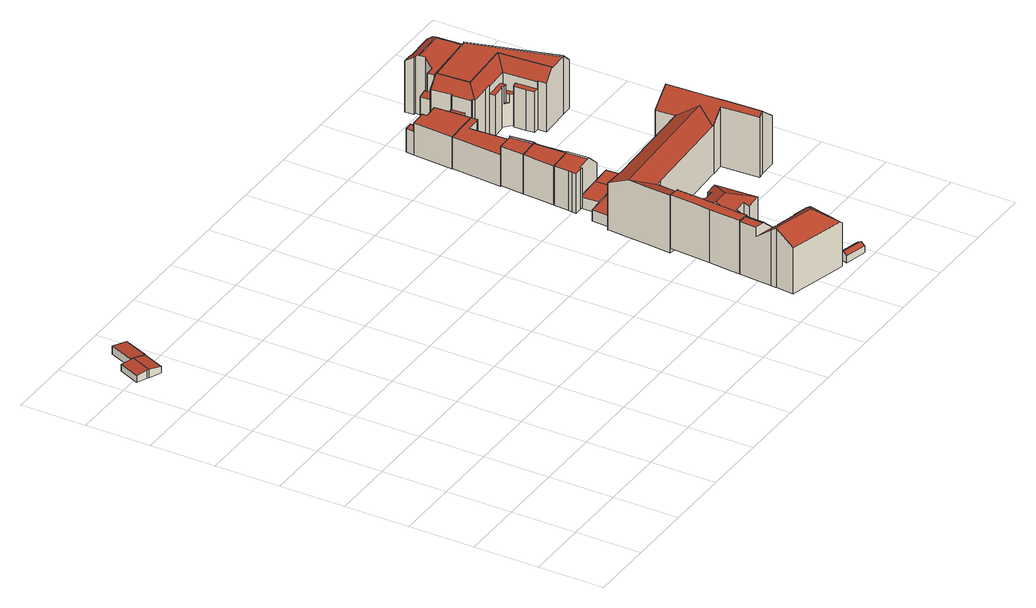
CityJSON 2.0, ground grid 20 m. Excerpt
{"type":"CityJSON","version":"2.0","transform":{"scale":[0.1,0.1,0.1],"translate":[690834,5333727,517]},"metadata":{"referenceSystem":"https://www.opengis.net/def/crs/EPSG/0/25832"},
"CityObjects":{
"building1":{"type":"Building","attributes":{"Gemeindeschluessel":"09162000","HoeheDach":"523.185","HoeheGrund":"520.530","Methode":"1000","NiedrigsteTraufeDesGebaeudes":"522.631","Geometrietyp2DReferenz":"3000","function":"31001_2000","roofType":"3100","measuredHeight":2.65},"geometry":[{"type":"MultiSurface","lod":"2","boundaries":[[[0,1,2,3]],[[4,5,6,7,2,1]],[[8,9,10,11,0,3,12,13,14]],[[6,13,12,7]],[[15,16,17,6,5]],[[13,6,17,14]],[[3,2,7,12]],[[11,4,1,0]],[[10,5,4,11]],[[9,15,5,10]],[[9,8,14,17,16,15]]],"semantics":{"surfaces":[{"type":"WallSurface"},{"type":"RoofSurface"},{"type":"GroundSurface"}],"values":[0,1,2,0,1,0,0,0,0,0,0]}}]},
"building2":{"type":"Building","attributes":{"Gemeindeschluessel":"09162000","HoeheDach":"523.330","HoeheGrund":"520.670","Methode":"1000","NiedrigsteTraufeDesGebaeudes":"522.679","Geometrietyp2DReferenz":"3000","function":"31001_2000","roofType":"1000","measuredHeight":2.66},"geometry":[{"type":"MultiSurface","lod":"2","boundaries":[[[18,19,20,21]],[[22,23,24,25]],[[6,24,23,20,19]],[[18,21,22,25,26]],[[21,20,23,22]],[[25,24,6,26]],[[26,6,19,18]]],"semantics":{"surfaces":[{"type":"WallSurface"},{"type":"RoofSurface"},{"type":"GroundSurface"}],"values":[0,0,1,2,0,0,0]}}]},
"building3":{"type":"Building","attributes":{"Gemeindeschluessel":"09162000","HoeheDach":"538.000","HoeheGrund":"519.250","Methode":"2000","NiedrigsteTraufeDesGebaeudes":"531.907","Geometrietyp2DReferenz":"3000","function":"31001_9998","roofType":"3200","measuredHeight":18.75,"storeysAboveGround":4},"geometry":[{"type":"MultiSurface","lod":"2","boundaries":[[[27,28,29,30]],[[31,32,33,34,35,36,37,29,28]],[[38,39,40,41]],[[42,43,44,45,46,47,48]],[[49,50,51,52]],[[41,40,50,49]],[[53,54,55,56]],[[57,58,59,60,61,62]],[[33,63,64,34]],[[65,66,39,38]],[[59,58,54,53]],[[67,68,69,70,71,44,43]],[[72,73,74,75,76,27,30,77,48,47,46,78,79,80,81,61,60,59,53,56,82,83,65,38,41,49,52]],[[61,81,80,84,69,68,62]],[[29,37,42,48,77,30]],[[71,85,45,44]],[[69,84,86,87,70]],[[88,89,66,65,83,82]],[[56,55,88,82]],[[85,87,86,79,78,46,45]],[[79,86,84,80]],[[36,35,34,64,51,50,40,39,66,89,88,55,54,58,57,62,68,67,43,42,37]],[[76,75,74,73,63,33,32,31,28,27]],[[73,72,52,51,64,63]],[[71,70,87,85]]],"semantics":{"surfaces":[{"type":"WallSurface"},{"type":"RoofSurface"},{"type":"GroundSurface"}],"values":[0,1,0,0,0,0,0,0,1,0,0,0,2,0,0,1,1,0,0,0,0,1,0,0,0]}}]},
"building4":{"type":"Building","attributes":{"Gemeindeschluessel":"09162000","HoeheDach":"536.822","HoeheGrund":"519.160","Methode":"2000","NiedrigsteTraufeDesGebaeudes":"533.007","Geometrietyp2DReferenz":"3000","function":"31001_9998","roofType":"3200","measuredHeight":17.66,"storeysAboveGround":4},"geometry":[{"type":"MultiSurface","lod":"2","boundaries":[[[90,91,92]],[[93,94,95,96]],[[97,98,99,100]],[[101,102,103,104]],[[93,96,105,106,107,80,108,79,46,109,110,111,112,113,114,115,116,117,118,119,120,97,100,121,101,104]],[[122,123,124,125,126,127,128,129,130,131,132,133,134,135,136,137]],[[135,134,133,132,113,112,111,110]],[[108,80,84,138,123,122,79]],[[100,99,139,121]],[[90,140,141]],[[142,143,144,145,95,94,103,146,147,148,125,149]],[[130,150,151,152,117,116,115,114,131]],[[113,132,131,114]],[[147,146,102,139,99,98,153,154,140,90,92,127,148]],[[137,136,135,110,109,46]],[[84,155,142,156,138]],[[90,141,152,151,150,157,91]],[[148,127,126,125]],[[79,122,137,46]],[[154,153,98,97,120,119]],[[149,156,142]],[[143,155,84,80,107,106,144]],[[119,118,117,152,141,140,154]],[[92,91,157,150,130,129,128,127]],[[104,103,94,93]],[[121,139,102,101]],[[155,143,142]],[[103,102,146]],[[138,156,149,125,124,123]],[[106,105,96,95,145,144]]],"semantics":{"surfaces":[{"type":"WallSurface"},{"type":"GroundSurface"},{"type":"RoofSurface"}],"values":[0,0,0,0,1,2,0,0,0,0,2,0,0,2,0,2,2,0,0,0,0,0,0,0,0,0,0,2,0,0]}}]},
"building5":{"type":"Building","attributes":{"Gemeindeschluessel":"09162000","HoeheDach":"522.138","HoeheGrund":"519.100","Methode":"1000","NiedrigsteTraufeDesGebaeudes":"521.308","Geometrietyp2DReferenz":"3000","function":"51009_1610","roofType":"3100","measuredHeight":3.04},"geometry":[{"type":"MultiSurface","lod":"2","boundaries":[[[158,159,160,161]],[[160,162,163,164,165,161]],[[159,158,166,167,168,169]],[[164,163,168,167]],[[166,158,161,165,164,167]],[[169,168,163,162]],[[159,169,162,160]]],"semantics":{"surfaces":[{"type":"WallSurface"},{"type":"GroundSurface"},{"type":"RoofSurface"}],"values":[0,0,0,0,1,2,2]}}]},
"building6":{"type":"Building","attributes":{"Gemeindeschluessel":"09162000","HoeheDach":"532.325","HoeheGrund":"519.330","Methode":"2000","NiedrigsteTraufeDesGebaeudes":"527.684","Geometrietyp2DReferenz":"3000","function":"31001_1000","roofType":"1000","measuredHeight":12.99,"storeysAboveGround":4},"geometry":[{"type":"MultiSurface","lod":"2","boundaries":[[[170,171,172,173]],[[171,174,175,176,177,172]],[[178,179,180,181,182,183,184,185,186,187,188,189,190]],[[182,191,192,183]],[[180,179,178,190,175,174,171,170,193]],[[175,190,189,176]],[[194,173,172,177,176,189,188,187,186]],[[181,195,191,182]],[[183,192,196,184]],[[184,196,197,185]],[[185,197,194,186]],[[180,193,195,181]],[[191,195,193,170,173,194,197,196,192]]],"semantics":{"surfaces":[{"type":"WallSurface"},{"type":"RoofSurface"},{"type":"GroundSurface"}],"values":[0,1,2,0,0,0,0,0,0,0,0,0,1]}}]},
"building7":{"type":"Building","attributes":{"Gemeindeschluessel":"09162000","HoeheDach":"532.007","HoeheGrund":"519.290","Methode":"2000","NiedrigsteTraufeDesGebaeudes":"528.374","Geometrietyp2DReferenz":"3000","function":"31001_1000","roofType":"1000","measuredHeight":12.72,"storeysAboveGround":4},"geometry":[{"type":"MultiSurface","lod":"2","boundaries":[[[186,187,198,189,199,200,201,173,194]],[[202,203,204,205,206,207,208]],[[209,173,201,210,204,203]],[[211,199,189,212,213,214]],[[173,209,203,202,215,194]],[[216,217,218,219,220,221]],[[222,223,224,225]],[[226,227,228,229,206,205]],[[210,201,200,199,211,214,230,231,224,223,232,217,216,221,233,227,226,205,204]],[[198,187,186,234,208,207,206,229,228,235,220,219,218,236,222,225,237,238,213,212,189]],[[236,232,223,222]],[[225,224,231,237]],[[220,235,228,227,233,221]],[[218,217,232,236]],[[194,215,202,208,234,186]],[[231,230,214,213,238,237]]],"semantics":{"surfaces":[{"type":"WallSurface"},{"type":"RoofSurface"},{"type":"GroundSurface"}],"values":[0,0,0,0,1,0,0,0,1,2,0,0,0,0,0,0]}}]},
"building8":{"type":"Building","attributes":{"Gemeindeschluessel":"09162000","HoeheDach":"522.550","HoeheGrund":"518.950","Methode":"2000","NiedrigsteTraufeDesGebaeudes":"522.350","Geometrietyp2DReferenz":"3000","function":"31001_1000","roofType":"1000","measuredHeight":3.6,"storeysAboveGround":1},"geometry":[{"type":"MultiSurface","lod":"2","boundaries":[[[239,240,241,242,243]],[[244,245,246,240,239,247,248]],[[245,244,249,250,251,252,253,254,246]],[[254,241,240,246]],[[255,256,257,243,242,253,252,251,250]],[[244,248,258,249]],[[253,242,241,254]],[[249,258,255,250]],[[248,247,257,256,255,258]],[[243,257,247,239]]],"semantics":{"surfaces":[{"type":"RoofSurface"},{"type":"WallSurface"},{"type":"GroundSurface"}],"values":[0,1,2,1,1,1,1,1,0,1]}}]},
"building9":{"type":"Building","attributes":{"Gemeindeschluessel":"09162000","HoeheDach":"532.318","HoeheGrund":"519.340","Methode":"2000","NiedrigsteTraufeDesGebaeudes":"527.647","Geometrietyp2DReferenz":"3000","function":"31001_1000","roofType":"1000","measuredHeight":12.98,"storeysAboveGround":4},"geometry":[{"type":"MultiSurface","lod":"2","boundaries":[[[259,260,261,206]],[[262,263,260,259]],[[208,202,264,265]],[[266,208,265,267,268,262,259,206]],[[269,270,264,202]],[[271,261,260,263,272,273]],[[269,271,273,270]],[[208,266,206,261,271,269,202]],[[268,272,263,262]],[[264,270,273,272,268,267,265]]],"semantics":{"surfaces":[{"type":"WallSurface"},{"type":"GroundSurface"},{"type":"RoofSurface"}],"values":[0,0,0,1,2,2,0,0,0,0]}}]},
"building10":{"type":"Building","attributes":{"Gemeindeschluessel":"09162000","HoeheDach":"522.251","HoeheGrund":"518.770","Methode":"1000","NiedrigsteTraufeDesGebaeudes":"522.251","Geometrietyp2DReferenz":"3000","function":"31001_2000","roofType":"1000","measuredHeight":3.48},"geometry":[{"type":"MultiSurface","lod":"2","boundaries":[[[274,275,276,277]],[[278,279,275,274,280,281]],[[282,283,284,285]],[[286,287,283,282]],[[288,289,290,284,283,287,291,276,275,279,278]],[[277,276,291,292]],[[293,294,289,288,278,281]],[[295,290,289,294]],[[285,284,290,295]],[[294,293,281,280,274,277,292,286,282,285,295]],[[292,291,287,286]]],"semantics":{"surfaces":[{"type":"WallSurface"},{"type":"RoofSurface"},{"type":"GroundSurface"}],"values":[0,0,0,0,1,0,0,0,0,2,0]}}]},
"building11":{"type":"Building","attributes":{"Gemeindeschluessel":"09162000","HoeheDach":"529.010","HoeheGrund":"519.118","Methode":"1000","NiedrigsteTraufeDesGebaeudes":"526.029","Geometrietyp2DReferenz":"3000","function":"31001_1000","roofType":"1000","measuredHeight":9.89,"storeysAboveGround":3},"geometry":[{"type":"MultiSurface","lod":"2","boundaries":[[[296,297,298,299,300,301]],[[302,303,304,305]],[[306,298,297,307]],[[308,309,310,311]],[[302,312,313,303]],[[308,305,304,309]],[[314,315,306,307,316,317,312,302,305,308,311]],[[300,318,301]],[[316,307,297,296,319]],[[317,320,313,312]],[[315,314,321,318,300,299]],[[310,309,304,303,313,320,319,296,301,318,321]],[[315,299,298,306]],[[314,311,310,321]],[[316,319,320,317]]],"semantics":{"surfaces":[{"type":"RoofSurface"},{"type":"WallSurface"},{"type":"GroundSurface"}],"values":[0,1,1,1,1,1,2,1,1,1,1,0,1,1,1]}}]},
"building12":{"type":"Building","attributes":{"Gemeindeschluessel":"09162000","HoeheDach":"537.980","HoeheGrund":"517.780","Methode":"2000","NiedrigsteTraufeDesGebaeudes":"532.676","Geometrietyp2DReferenz":"3000","function":"31001_9998","roofType":"3100","measuredHeight":20.2,"storeysAboveGround":5},"geometry":[{"type":"MultiSurface","lod":"2","boundaries":[[[322,323,324,325,326,327,328,329,330,331,332,333]],[[330,329,334,335,336,331]],[[337,338,339,340]],[[341,342,325,324,343,344,345,346,347,348,349,350,351,352,353,354,355,356,357]],[[354,353,352,351,350,349,358,359,360,361,362,363,364,365,366,355]],[[367,366,365,368]],[[369,370,371,348,347,346,345,372]],[[329,328,327,326,373,374,375,334]],[[376,359,358,377]],[[378,379,380,373,326,325,342,341,357,381]],[[382,383,384,385]],[[383,152,340,333,386,384]],[[387,337,340,152]],[[388,355,366,367]],[[381,357,356,389]],[[377,390,371,370,369,372,391,392,393,338,337,387,382,385,394,395,396,336,335,334,375,374,373,380,379,378,381,389,388,367,368,397,398,399,400,401,376]],[[387,152,383,382]],[[338,393,392,391,344,343,402,339]],[[372,345,344,391]],[[340,339,402,343,324,323,322,333]],[[364,363,362,361,360,359,376,401,400,399,398,397,368,365]],[[371,390,377,358,349,348]],[[356,355,388,389]],[[384,386,333,332,331,336,396,395,394,385]]],"semantics":{"surfaces":[{"type":"RoofSurface"},{"type":"WallSurface"},{"type":"GroundSurface"}],"values":[0,1,1,0,0,1,1,1,1,1,1,0,1,1,1,2,1,1,1,0,1,1,1,1]}}]},
"building13":{"type":"Building","attributes":{"Gemeindeschluessel":"09162000","HoeheDach":"529.020","HoeheGrund":"518.899","Methode":"2000","NiedrigsteTraufeDesGebaeudes":"526.340","Geometrietyp2DReferenz":"3000","function":"31001_1000","roofType":"1000","measuredHeight":10.12,"storeysAboveGround":3},"geometry":[{"type":"MultiSurface","lod":"2","boundaries":[[[403,404,405,406,407]],[[408,409,410,411]],[[405,404,412,413]],[[407,406,414,415]],[[416,417,418,413,412,419]],[[416,419,403,407,415,408,411,420,421,422,423,424,425]],[[423,304,303,424]],[[415,414,409,408]],[[303,304,309,426,427,410,409,414,406,418,417,313]],[[413,418,406,405]],[[419,412,404,403]],[[420,427,426,421]],[[421,426,309,422]],[[411,410,427,420]],[[422,309,304,423]],[[424,303,313,425]],[[425,313,417,416]]],"semantics":{"surfaces":[{"type":"WallSurface"},{"type":"RoofSurface"},{"type":"GroundSurface"}],"values":[0,0,1,0,0,2,0,0,1,0,0,0,0,0,0,0,0]}}]},
"building14":{"type":"Building","attributes":{"Gemeindeschluessel":"09162000","HoeheDach":"520.541","HoeheGrund":"519.205","Methode":"2000","NiedrigsteTraufeDesGebaeudes":"520.541","Geometrietyp2DReferenz":"3000","function":"31001_2000","roofType":"1000","measuredHeight":1.34},"geometry":[{"type":"MultiSurface","lod":"2","boundaries":[[[428,429,430,431]],[[432,433,434,435]],[[436,437,429,428]],[[435,434,437,436]],[[438,439,433,432]],[[431,430,439,438]],[[432,435,436,428,431,438]],[[439,430,429,437,434,433]]],"semantics":{"surfaces":[{"type":"WallSurface"},{"type":"GroundSurface"},{"type":"RoofSurface"}],"values":[0,0,0,0,0,0,1,2]}}]},
"building15":{"type":"Building","attributes":{"Gemeindeschluessel":"09162000","HoeheDach":"536.140","HoeheGrund":"517.400","Methode":"2000","NiedrigsteTraufeDesGebaeudes":"524.740","Geometrietyp2DReferenz":"3000","function":"31001_1000","roofType":"1000","measuredHeight":18.74,"storeysAboveGround":5},"geometry":[{"type":"MultiSurface","lod":"2","boundaries":[[[440,441,442,443,444,445,446]],[[447,448,449,450,451,452]],[[453,454,455,456]],[[457,458,459,460,461,462,463]],[[464,465,466,467,468,469]],[[452,451,450,462,461,470,471,469,472,473,474]],[[475,440,446,476,477,478,479]],[[480,481,477,476]],[[482,483,484,485]],[[486,487,459,458]],[[446,445,480,476]],[[488,489,490,491]],[[488,491,492]],[[493,494,473,495]],[[496,497,487,486]],[[498,499,500,501,502,503,504]],[[505,506,507,456,455,508,509,466,465,510]],[[498,504,511,512]],[[513,514,515,516,483,482,517,518,519]],[[478,520,521,522,523,524,479]],[[473,472,469,468,525,495]],[[526,494,493,513,519,527,528]],[[529,530,531,532]],[[533,534,535,536]],[[537,538,530,529]],[[445,444,539,521,520,481,480]],[[540,541,542,490]],[[523,522,526,528]],[[509,508,516,515]],[[463,462,450,449]],[[543,544,503,502,545,471,546]],[[477,481,520,478]],[[512,511,547,548]],[[459,487,497,549,542,541,460]],[[511,504,503,544,550,547]],[[551,552,553,554,489,488,492,549,497,496]],[[505,510,501,500]],[[491,490,542,549,492]],[[485,484,538,537]],[[456,507,506,505,500,499,498,512,548,555,553,552,551,496,486,458,457,463,449,448,447,556,442,441,440,475,479,524,523,528,527,519,518,517,482,485,537,529,532,557,533,536,453]],[[557,558,534,533]],[[536,535,454,453]],[[559,550,544,543]],[[490,489,554,559,543,546,540]],[[532,531,558,557]],[[508,455,454,535,534,558,531,530,538,484,483,516]],[[545,502,501,510,465,464,469,471]],[[522,521,539,444,443,474,473,494,526]],[[556,447,452,474,443,442]],[[460,541,540,546,471,470,461]],[[495,525,468,467,466,509,515,514,513,493]],[[547,550,559,554,553,555,548]]],"semantics":{"surfaces":[{"type":"WallSurface"},{"type":"RoofSurface"},{"type":"GroundSurface"}],"values":[0,0,0,0,0,1,0,0,0,0,1,0,1,0,0,0,0,0,0,0,0,0,0,0,0,0,0,0,0,0,0,1,0,1,1,0,0,0,0,2,0,0,0,1,0,1,1,1,0,0,1,0]}}]},
"building16":{"type":"Building","attributes":{"Gemeindeschluessel":"09162000","HoeheDach":"536.078","HoeheGrund":"517.210","Methode":"2000","NiedrigsteTraufeDesGebaeudes":"530.017","Geometrietyp2DReferenz":"3000","function":"31001_1000","roofType":"1000","measuredHeight":18.87,"storeysAboveGround":5},"geometry":[{"type":"MultiSurface","lod":"2","boundaries":[[[560,561,562,563]],[[564,565,566,567]],[[568,569,570,571,560,563,572,573,574,575,576]],[[577,578,579,580]],[[580,579,581,582]],[[583,584,585,586]],[[587,578,577,588,589,590]],[[591,592,593,594,595,596,597,598,599]],[[594,568,576,595]],[[600,601,585,584,602,603,604,581,579,578,587,561]],[[605,606,590,589]],[[575,574,573,572,607,608,609,610]],[[583,586,611,612,613,614,615,616,617,618,619,620,621,610,609,608,607,622,564,567,623,624,625,626,605,589,588,577,580,582,627,628,629]],[[597,596,620,619,618,598]],[[596,595,576,575,610,621,620]],[[623,630,631,624]],[[566,565,562,561,587,590,606,632,633,631,630]],[[567,566,630,623]],[[614,613,612,611,586,585,601,570,569,568,594,593]],[[616,615,592,591,599,617]],[[624,631,633,625]],[[617,599,598,618]],[[604,603,602,629,628,627,582,581]],[[629,602,584,583]],[[614,593,592,615]],[[633,632,606,605,626,625]],[[622,607,572,563,562,565,564]],[[571,570,601,600,561,560]]],"semantics":{"surfaces":[{"type":"WallSurface"},{"type":"RoofSurface"},{"type":"GroundSurface"}],"values":[0,0,1,0,0,0,0,1,0,1,0,0,2,0,0,0,1,0,0,0,0,0,0,0,0,0,0,0]}}]}
},
"vertices":[
[9,1363,35],[9,1363,56],[37,1427,56],[37,1427,35],[39,1349,61],[45,1346,62],[73,1411,62],[64,1415,60],[110,1394,35],[82,1329,35],[45,1346,35],[39,1349,35],[64,1415,35],[73,1411,35],[110,1395,35],[82,1329,56],[110,1394,56],[110,1395,56],
[64,1415,37],[64,1415,63],[96,1489,63],[96,1489,37],[142,1470,37],[142,1470,57],[110,1395,57],[110,1395,37],[73,1411,37],
[1287,73,22],[1287,73,167],[1291,127,209],[1291,127,22],[1315,66,167],[1351,57,167],[1462,30,167],[1421,96,210],[1356,113,210],[1319,122,210],[1291,129,210],[1454,158,22],[1454,158,157],[1457,168,149],[1457,168,22],[1292,146,197],[1296,195,159],[1296,195,189],[1300,246,189],[1300,246,22],[1296,195,22],[1292,146,22],[1481,162,22],[1481,162,149],[1503,156,149],[1503,156,22],[1377,173,22],[1377,173,160],[1403,166,160],[1403,166,22],[1360,173,163],[1368,164,168],[1368,164,22],[1360,173,22],[1357,177,22],[1357,177,161],[1471,28,159],[1500,144,159],[1428,164,22],[1428,164,157],[1324,188,159],[1357,179,159],[1357,179,161],[1324,188,192],[1324,188,189],[1500,144,22],[1471,28,22],[1462,30,22],[1351,57,22],[1315,66,22],[1291,129,22],[1328,244,22],[1331,244,22],[1363,241,22],[1357,179,22],[1427,160,22],[1428,162,22],[1363,241,160],[1328,244,189],[1331,244,189],[1328,244,192],[1427,160,160],[1428,162,159],
[1369,409,167],[1344,408,190],[1344,408,167],[1406,279,22],[1406,279,167],[1406,295,175],[1406,295,22],[1405,394,22],[1405,394,175],[1408,402,171],[1408,402,22],[1453,412,22],[1453,412,167],[1459,282,167],[1459,282,22],[1367,293,22],[1366,293,22],[1365,277,22],[1332,243,22],[1302,274,22],[1307,345,22],[1312,406,22],[1316,464,22],[1316,470,22],[1347,467,22],[1349,467,22],[1366,466,22],[1379,465,22],[1375,409,22],[1374,393,22],[1375,393,22],[1411,410,22],[1331,244,192],[1332,243,192],[1334,276,192],[1338,328,192],[1339,342,192],[1340,355,192],[1344,408,192],[1348,465,192],[1349,467,192],[1347,467,192],[1316,470,192],[1316,464,192],[1312,406,192],[1307,345,192],[1302,274,192],[1300,246,192],[1332,243,190],[1411,410,167],[1375,409,167],[1375,409,161],[1358,277,167],[1365,277,167],[1366,293,175],[1367,293,175],[1391,344,198],[1371,343,198],[1339,342,198],[1334,276,167],[1349,467,190],[1366,466,174],[1379,465,161],[1375,393,175],[1374,393,175],[1365,277,160],[1334,276,190],[1348,465,190],
[1560,10,21],[1560,10,43],[1492,27,43],[1492,27,21],[1495,40,51],[1498,53,43],[1498,53,21],[1495,40,21],[1563,23,21],[1566,36,21],[1566,36,43],[1563,23,51],
[1420,784,148],[1420,784,153],[1416,850,153],[1416,850,148],[1430,784,144],[1470,786,107],[1466,853,107],[1447,852,125],[1430,784,23],[1420,784,23],[1372,781,23],[1372,775,23],[1361,775,23],[1339,774,23],[1340,787,23],[1341,799,23],[1344,846,23],[1416,850,23],[1447,852,23],[1466,853,23],[1470,786,23],[1361,775,148],[1339,774,148],[1372,781,148],[1344,846,148],[1372,775,148],[1340,787,148],[1341,799,148],
[1465,853,23],[1466,853,114],[1465,853,114],[1416,850,150],[1351,945,148],[1412,948,148],[1412,948,150],[1461,951,114],[1461,951,23],[1412,948,23],[1351,945,23],[1414,907,148],[1414,907,150],[1465,869,114],[1465,869,23],[1464,891,23],[1464,891,114],[1348,903,148],[1453,909,121],[1453,908,121],[1453,908,23],[1453,909,23],[1453,913,23],[1453,913,121],[1439,894,23],[1439,894,132],[1454,895,121],[1454,895,23],[1462,935,114],[1463,914,114],[1463,914,23],[1462,935,23],[1464,890,114],[1454,890,121],[1438,908,132],[1462,914,114],[1348,903,23],[1462,914,23],[1438,908,23],[1454,890,23],[1464,890,23],
[1461,728,54],[1525,731,54],[1522,788,54],[1470,786,54],[1458,785,54],[1375,724,19],[1461,728,19],[1525,731,19],[1461,728,55],[1375,724,55],[1372,775,19],[1372,781,19],[1430,784,19],[1458,785,19],[1470,786,19],[1522,788,19],[1372,781,55],[1430,784,55],[1458,785,55],[1372,775,55],
[1457,1021,23],[1457,1021,106],[1461,951,107],[1440,1021,23],[1440,1021,122],[1356,1017,148],[1356,1017,23],[1411,948,23],[1406,1019,23],[1417,1020,23],[1411,948,148],[1406,1019,148],[1411,948,153],[1417,1020,143],[1406,1019,153],
[1335,723,18],[1335,723,53],[1375,724,53],[1375,724,18],[1331,672,53],[1333,690,53],[1333,690,18],[1331,672,18],[1639,737,18],[1639,737,53],[1701,740,53],[1701,740,18],[1583,734,18],[1583,734,53],[1334,672,53],[1390,665,53],[1704,678,53],[1525,731,53],[1525,731,18],[1334,672,18],[1390,665,18],[1704,678,18],
[1435,1020,120],[1440,1021,116],[1457,1021,104],[1475,1022,90],[1468,1156,90],[1428,1155,120],[1435,1178,21],[1435,1178,120],[1467,1179,120],[1467,1179,21],[1457,1021,21],[1440,1021,21],[1477,1180,21],[1477,1180,120],[1478,1159,120],[1478,1159,21],[1368,1174,21],[1368,1174,120],[1468,1158,21],[1475,1022,21],[1417,1020,21],[1356,1017,21],[1468,1156,120],[1417,1020,120],[1356,1017,120],[1468,1158,120],
[1391,608,190],[1705,623,190],[1741,625,190],[1703,680,161],[1704,678,163],[1703,678,163],[1395,665,161],[1390,665,161],[1383,666,161],[1331,672,157],[1331,664,161],[1326,605,190],[1390,665,8],[1383,666,8],[1331,672,8],[1386,550,8],[1401,551,8],[1401,551,161],[1386,550,161],[1701,736,161],[1703,681,161],[1709,566,161],[1712,566,164],[1753,568,197],[1753,567,197],[1759,461,198],[1759,451,198],[1774,452,210],[1774,462,210],[1769,568,210],[1766,626,210],[1764,684,210],[1761,737,210],[1761,742,210],[1724,741,180],[1701,740,161],[1779,452,206],[1834,455,161],[1834,465,161],[1829,571,161],[1826,629,161],[1824,687,161],[1821,738,161],[1821,745,161],[1789,744,187],[1789,744,8],[1821,745,8],[1753,567,8],[1759,461,8],[1759,451,8],[1753,568,8],[1704,678,8],[1703,678,8],[1395,665,8],[1834,455,8],[1779,452,8],[1701,736,8],[1703,681,8],[1703,680,8],[1701,740,8],[1347,467,8],[1347,467,176],[1316,470,190],[1316,470,8],[1322,547,190],[1379,465,8],[1761,742,8],[1724,741,8],[1774,452,8],[1712,566,8],[1709,566,8],[1708,566,8],[1322,547,8],[1326,605,8],[1331,664,8],[1821,738,8],[1824,687,8],[1826,629,8],[1829,571,8],[1834,465,8],[1708,566,161],
[1404,1324,19],[1404,1324,93],[1406,1300,93],[1406,1300,120],[1406,1300,19],[1428,1287,19],[1428,1287,120],[1471,1289,120],[1471,1289,19],[1379,1323,93],[1377,1299,93],[1427,1301,120],[1427,1301,19],[1377,1298,19],[1377,1298,120],[1377,1299,120],[1379,1323,19],[1473,1249,19],[1476,1190,19],[1477,1180,19],[1467,1179,19],[1435,1178,19],[1368,1174,19],[1476,1190,120],[1473,1249,120],
[1639,740,22],[1639,740,35],[1639,737,35],[1639,737,22],[1583,738,22],[1583,738,35],[1598,755,35],[1598,755,22],[1623,756,22],[1623,756,35],[1583,734,22],[1583,734,35],
[1476,1190,4],[1500,1191,4],[1503,1191,4],[1503,1191,160],[1500,1191,156],[1500,1191,77],[1476,1190,77],[1504,1182,4],[1534,1183,4],[1562,1185,4],[1562,1185,159],[1534,1183,159],[1504,1182,159],[1804,1066,4],[1804,1066,159],[1772,1064,189],[1772,1064,4],[1586,1184,4],[1587,1169,4],[1587,1169,133],[1586,1184,133],[1586,1184,156],[1586,1186,159],[1586,1186,4],[1698,1191,191],[1707,1061,191],[1707,1061,187],[1698,1191,187],[1696,1223,187],[1696,1223,191],[1647,1188,156],[1664,1189,156],[1662,1221,191],[1532,1213,191],[1504,1183,160],[1475,1210,4],[1475,1210,77],[1475,1210,112],[1473,1249,112],[1473,1249,4],[1499,1212,77],[1499,1212,112],[1697,1329,4],[1697,1329,189],[1719,1331,169],[1719,1331,4],[1626,1171,4],[1626,1171,133],[1649,1159,77],[1649,1159,104],[1648,1171,104],[1648,1171,77],[1637,1170,77],[1526,1316,187],[1526,1316,191],[1532,1213,187],[1631,1176,4],[1631,1176,133],[1655,1085,4],[1671,1086,4],[1672,1086,4],[1672,1086,158],[1671,1086,156],[1671,1086,133],[1655,1085,133],[1674,1059,4],[1707,1061,4],[1770,1064,4],[1770,1064,191],[1770,1064,187],[1674,1059,158],[1653,1110,133],[1653,1110,4],[1687,1329,187],[1690,1329,187],[1696,1329,187],[1696,1329,191],[1696,1329,4],[1690,1329,4],[1687,1329,4],[1496,1251,112],[1496,1251,156],[1498,1251,159],[1498,1251,4],[1496,1251,4],[1662,1221,187],[1493,1314,157],[1526,1316,4],[1493,1314,4],[1735,1311,4],[1735,1311,159],[1768,1192,159],[1768,1192,4],[1761,1176,4],[1761,1176,170],[1772,1180,159],[1772,1180,4],[1729,1332,4],[1729,1332,159],[1499,1212,156],[1647,1188,104],[1647,1188,133],[1648,1171,133],[1667,1151,104],[1667,1151,133],[1667,1151,156],[1664,1189,104],[1651,1147,133],[1651,1147,4],[1637,1170,133],[1654,1150,133],[1637,1170,4],[1649,1159,4],[1656,1153,4],[1656,1153,104],[1654,1150,4],[1504,1183,4],[1757,1189,4],[1757,1189,170],[1654,1150,104],
[1679,1404,189],[1679,1404,191],[1581,1399,191],[1581,1399,189],[1581,1412,2],[1581,1412,182],[1574,1411,182],[1574,1411,2],[1516,1316,189],[1578,1320,189],[1683,1328,189],[1682,1355,189],[1582,1382,189],[1575,1374,189],[1549,1345,189],[1542,1337,189],[1514,1336,189],[1701,1418,2],[1701,1418,173],[1714,1418,164],[1714,1418,2],[1715,1411,164],[1715,1411,2],[1697,1329,2],[1697,1329,180],[1687,1329,188],[1687,1329,2],[1695,1423,178],[1695,1423,2],[1692,1425,2],[1692,1425,177],[1485,1340,130],[1486,1313,130],[1493,1314,131],[1516,1316,134],[1514,1336,134],[1512,1336,134],[1512,1342,134],[1512,1343,134],[1485,1341,130],[1682,1355,191],[1683,1328,191],[1719,1331,164],[1717,1357,164],[1715,1406,164],[1691,1438,2],[1691,1438,168],[1582,1382,2],[1575,1374,2],[1549,1345,2],[1542,1337,2],[1683,1328,2],[1578,1320,2],[1516,1316,2],[1493,1314,2],[1486,1313,2],[1485,1340,2],[1485,1341,2],[1512,1343,2],[1512,1342,2],[1512,1336,2],[1514,1336,2],[1581,1399,2],[1572,1439,2],[1600,1440,2],[1600,1434,2],[1677,1438,2],[1715,1406,2],[1717,1357,2],[1719,1331,2],[1572,1439,163],[1600,1440,163],[1677,1438,168],[1600,1434,168]
]}
